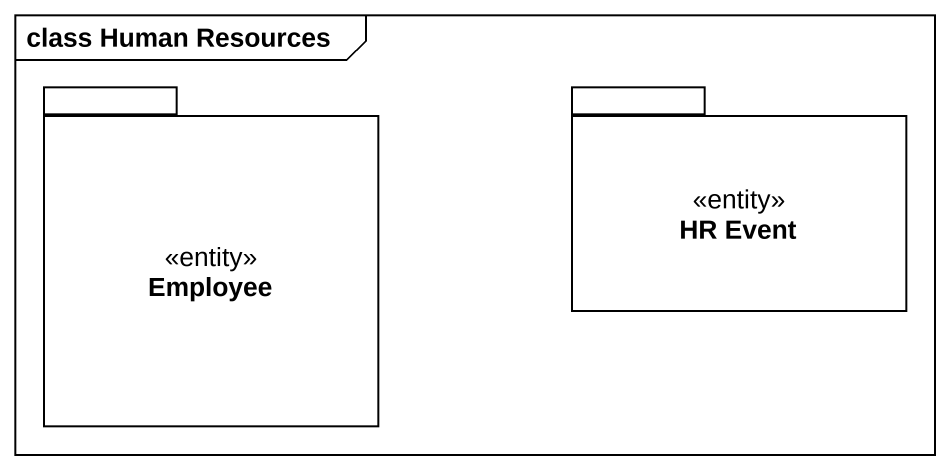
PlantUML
@startuml
mainframe class Human Resources
package Employee <<entity>> {
}
package "HR Event" as HR_Event <<entity>> {
}
@enduml
